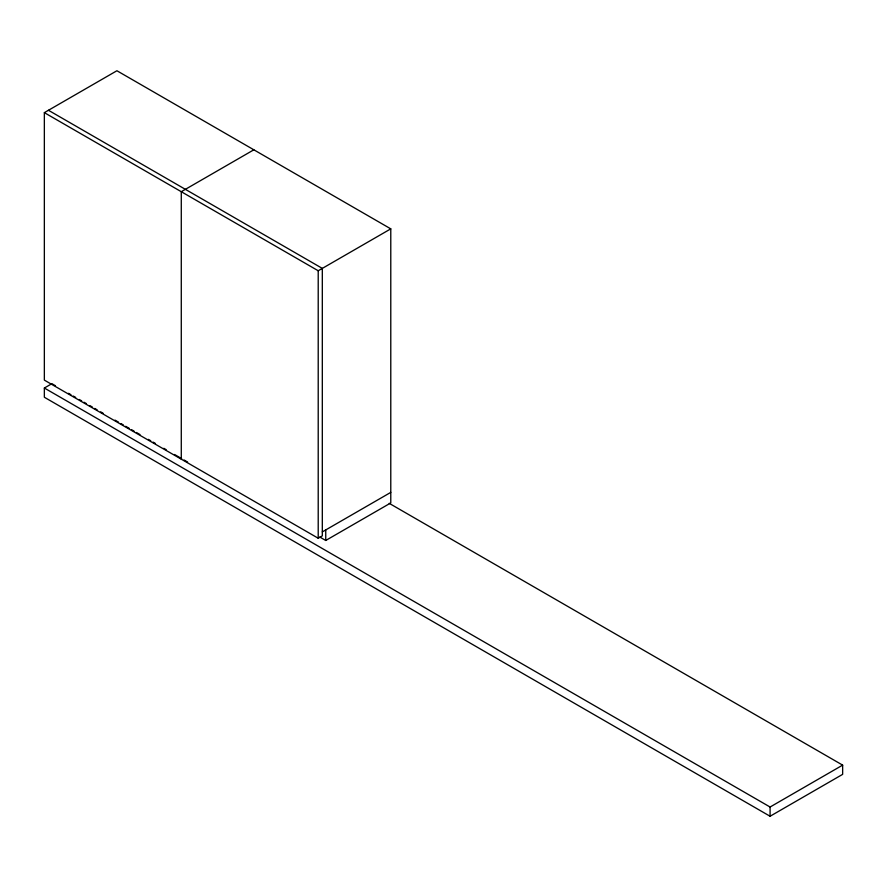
<?xml version="1.0" encoding="UTF-8"?>
<svg xmlns="http://www.w3.org/2000/svg" width="887" height="887" viewBox="0 0 887 887"><rect width="100%" height="100%" fill="white"/><g stroke="black" fill="none" stroke-linecap="round" stroke-linejoin="round"><path stroke-width="1.33" d="M48.452 110.276L322.314 268.395L322.314 535.87L318.211 538.232L44.35 380.124L44.35 112.649L116.918 70.749L390.779 228.857L390.779 502.929L325.74 540.471L319.786 537.034M253.848 149.803L181.281 191.703L181.281 459.178M389.216 503.339L842.65 765.126L842.65 774.351L770.082 816.251L44.35 397.254L44.35 388.029L51.49 383.905M44.35 112.649L318.211 270.757L390.779 228.857M322.314 531.912L390.779 492.385M44.35 388.029L770.082 807.026L842.65 765.126M51.878 383.683L55.449 385.745M68.554 393.307L70.927 394.682M73.311 396.057L75.694 397.431M79.265 399.494L81.648 400.869M84.032 402.243L86.416 403.618M89.986 405.681L92.37 407.055M94.743 408.43L97.126 409.805M100.697 411.867L103.08 413.242M114.988 420.116L118.559 422.179M120.942 423.554L123.326 424.928M125.699 426.303L129.28 428.366M131.653 429.74L134.037 431.115M136.421 432.49L139.991 434.552M148.329 439.364L150.712 440.739M153.085 442.114L155.469 443.489M163.807 448.301L166.191 449.676M174.517 454.488L181.669 458.612M184.052 459.987L187.623 462.049M770.082 807.026L770.082 816.251M325.74 529.938L325.74 540.471M318.211 270.757L318.211 538.232"/></g></svg>
